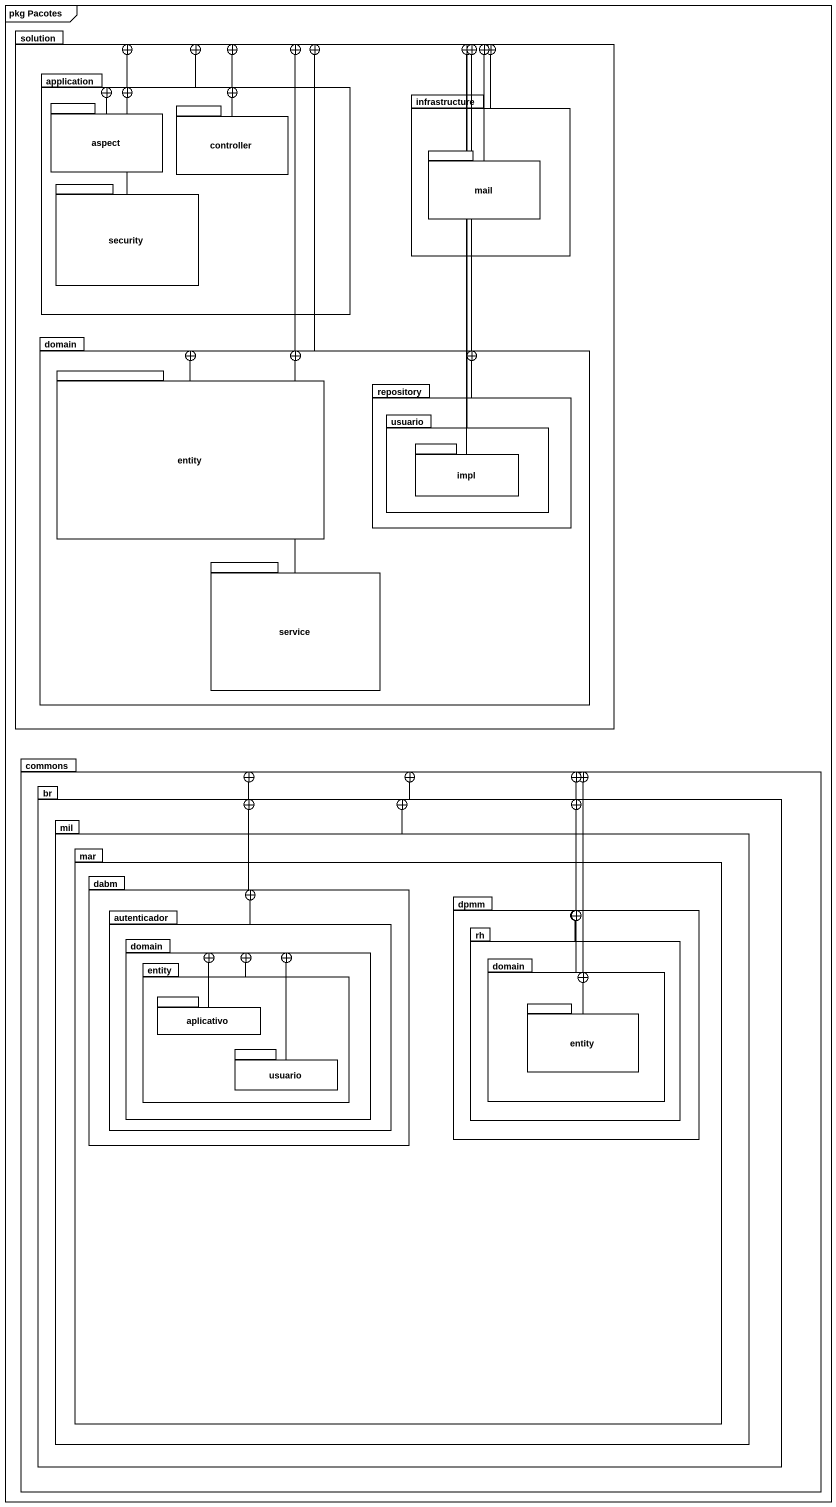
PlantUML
@startuml
mainframe pkg Pacotes
package solution {
  package application {
    package aspect {
    }
    package controller {
    }
    package security {
    }
  }
  package infrastructure {
    package mail {
    }
  }
  package domain {
    package "entity" as entity_ {
    }
    package repository {
      package usuario {
        package impl {
        }
      }
    }
    package service {
    }
  }
}
package commons {
  package br {
    package mil {
      package mar {
        package dabm {
          package autenticador {
            package "domain" as domain_2 {
              package "entity" as entity__2 {
                package aplicativo {
                }
                package "usuario" as usuario_2 {
                }
              }
            }
          }
        }
        package dpmm {
          package rh {
            package "domain" as domain_3 {
              package "entity" as entity__3 {
              }
            }
          }
        }
      }
    }
  }
}
application --+ solution
infrastructure --+ solution
aspect --+ application
controller --+ solution
controller --+ application
mail --+ solution
security --+ solution
security -right-+ application
domain -up-+ solution
entity_ -right-+ domain
repository -left-+ solution
repository -left-+ domain
usuario -left-+ solution
impl -left-+ solution
service -up-+ solution
service -up-+ domain
br -right-+ commons
mil -up-+ br
dabm --+ commons
dabm --+ br
dpmm --+ commons
dpmm --+ br
autenticador -up-+ dabm
rh -up-+ dpmm
entity__2 -up-+ domain_2
domain_3 -up-+ dpmm
aplicativo -right-+ domain_2
entity__3 -left-+ commons
entity__3 -up-+ domain_3
usuario_2 -up-+ domain_2
@enduml
